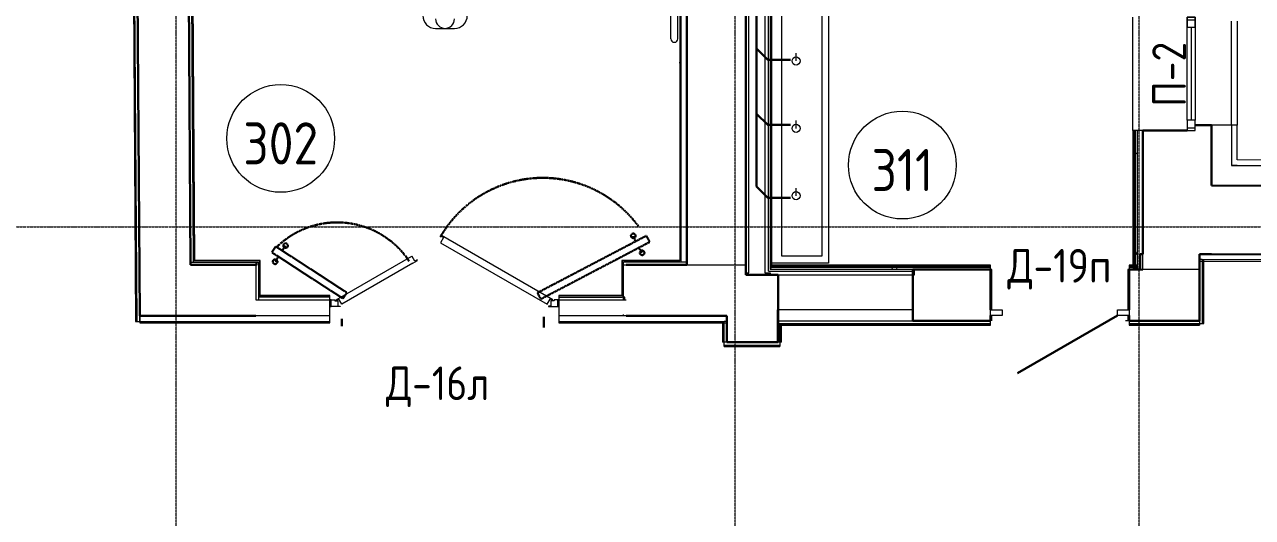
# Model space of a CAD drawing. Header units: millimetres. Extents: x -10178924 to 11692288, y -947381 to 58396.
# Drawn here: x 1875 to 10990, y -264191 to -260532 of the extents above; entities that cross this region are included whole.
import ezdxf

# ---------------------------------------------------------------- set-up
doc = ezdxf.new("R2010")
doc.units = ezdxf.units.MM
doc.linetypes.add('ADSK_Линия сетки', pattern=[25, 20, -2.5, 0, -2.5])
doc.linetypes.add('ADSK_Штриховая_ш3 п1_5', pattern=[4.5, 3, -1.5])
for name, color, linetype, lineweight in [('!К1', 32, 'Continuous', 30), ('_ Окна', 7, 'Continuous', 9), ('Аннотация', 7, 'Continuous', 18), ('Двери', 7, 'Continuous', 9), ('Марки дверей', 7, 'Continuous', 20), ('Марки окон', 7, 'Continuous', 20), ('Окна', 7, 'Continuous', 9), ('Оси', 253, 'Continuous', 9), ('Перекрытие', 7, 'Continuous', 18), ('Сантехника', 7, 'Continuous', 18), ('Стены внутренние', 7, 'Continuous', 18), ('Стены наружные', 7, 'Continuous', 18), ('Стены несущие', 7, 'Continuous', 30), ('Стены отделка', 7, 'Continuous', 30), ('Стены перегородки', 7, 'Continuous', 30), ('Стены штриховка', 7, 'Continuous', 9), ('ШТРИХОВКА', 252, 'Continuous', 15)]:
    doc.layers.add(name, color=color, linetype=linetype, lineweight=lineweight)
doc.layers.add('Линии', color=7, linetype='Continuous', lineweight=9, true_color=0x00a600)
doc.styles.add('GOST Common', font='GOST_Common.ttf', dxfattribs={"width": 0.9, "height": 350})
doc.styles.add('GOST Common_2', font='GOST_Common.ttf', dxfattribs={"width": 0.9, "height": 250})
pattern_1 = [(0, (-4e-11, -184652.27), (406.4, 101.6), [33.528, -271.272, 33.528, -271.272, -1625.6]), (0, (-4e-11, -184652.27), (406.4, 101.6), [-609.6, 33.528, -576.072, 33.528, -271.272, -711.2]), (0, (-4e-11, -184652.27), (406.4, 101.6), [-1524, 33.528, -169.672, 33.528, -474.472]), (120, (152.4, -184601.47), (-291.1882, 301.15272), [33.528, -271.272, 33.528, -271.272, -1625.6]), (120, (152.4, -184601.47), (-291.1882, 301.15272), [-609.6, 33.528, -576.072, 33.528, -271.272, -711.2]), (120, (152.4, -184601.47), (-291.1882, 301.15272), [-1524, 33.528, -169.672, 33.528, -474.472]), (240, (203.2, -184398.27), (-115.2118, -402.75272), [33.528, -271.272, 33.528, -271.272, -1625.6]), (240, (203.2, -184398.27), (-115.2118, -402.75272), [-609.6, 33.528, -576.072, 33.528, -271.272, -711.2]), (240, (203.2, -184398.27), (-115.2118, -402.75272), [-1524, 33.528, -169.672, 33.528, -474.472])]

# ---------------------------------------------------------------- blocks, each defined once
blk = doc.blocks.new('АС_Дверь_Однопольная_Алюминиевая - 1030х2200 алюм ост с мат_плёнкой Д19п-3647254-План 3-го этажа')
at = {"layer": 'Двери'}
for p, q in [((-390, -110), (-303, -110)), ((-390, -150), (-390, -110)), ((-303, -150), (-390, -150)), ((-303, -110), (-303, -150)), ((553, -110), (640, -110)), ((553, -150), (553, -110)), ((640, -150), (553, -150)), ((640, -110), (640, -150))]:
    blk.add_line(p, q, dxfattribs=at)
at = {"layer": 'Двери', "lineweight": 30}
blk.add_line((553, -150), (-188.3, -578), dxfattribs=at)
blk = doc.blocks.new('dver-dpo-230 _1_ - 1700х2300Н ост алюм EIWS30 Д-16л-3687090-План 3-го этажа')
at = {"layer": 'Двери'}
for p, q in [((-6.3, 522.6), (-28.8, 483.6)), ((-28.8, 483.6), (761.9, 27.1)), ((-21.3, 536.5), (-23.6, 532.6)), ((-23.6, 532.6), (-6.3, 522.6)), ((804, 60), (-21.3, 536.5)), ((-804, 60), (-241.1, 385)), ((-241.1, 385), (-238.8, 381.1)), ((-218.8, 346.5), (-238.8, 381.1)), ((-233.7, 332.1), (-761.9, 27.1)), ((-233.7, 332.1), (-199, 352.1)), ((-201.5, 356.5), (-218.8, 346.5)), ((-199, 352.1), (-201.5, 356.5)), ((-850, 10), (-850, 60)), ((-850, 60), (-813.8, 60)), ((-840, 60), (-850, 60)), ((-850, 60), (-850, 10)), ((-773.8, 10), (-850, 10)), ((-850, 10), (-840, 10)), ((-840, 10), (-840, 60)), ((-813.8, 60), (-813.8, 54.6)), ((-811.3, 52), (-790, 52)), ((-801.8, 56.1), (-804, 60)), ((-784.4, 66.1), (-801.8, 56.1)), ((-790, 52), (-790, 16.5)), ((-787.5, 14), (-773.8, 14)), ((-761.9, 27.1), (-784.4, 66.1)), ((-773.8, 14), (-773.8, 10)), ((761.9, 27.1), (784.4, 66.1)), ((773.8, 14), (773.8, 10)), ((787.5, 14), (773.8, 14)), ((773.8, 10), (850, 10)), ((784.4, 66.1), (801.7, 56.1)), ((790, 52), (790, 16.5)), ((811.3, 52), (790, 52)), ((801.7, 56.1), (804, 60)), ((813.8, 60), (813.8, 54.6)), ((850, 60), (813.8, 60)), ((850, 60), (840, 60)), ((840, 60), (840, 10)), ((840, 10), (850, 10)), ((850, 10), (850, 60)), ((850, 10), (850, 60))]:
    blk.add_line(p, q, dxfattribs=at)
for centre, radius, start, end in [((-811.3, 54.6), 2.52, 180, 270), ((-787.5, 16.5), 2.5, 180, 270), ((787.5, 16.5), 2.5, 270, 360), ((811.3, 54.6), 2.52, 270, 0)]:
    blk.add_arc(centre, radius, start, end, dxfattribs=at)
blk = doc.blocks.new('ADSK_Умывальник с 3 смесителемями - Умывальник-1755934-План 3-го этажа')
at = {"layer": 'Сантехника'}
for p, q in [((-1000, -420), (-1000, 0)), ((1000, 0), (1000, -420)), ((-950, -370), (-950, -75)), ((-950, -75), (950, -75)), ((950, -75), (950, -370)), ((-500, -180), (-443, -180)), ((0, -180), (57, -180)), ((500, -180), (557, -180)), ((1000, -420), (-1000, -420)), ((950, -370), (-950, -370))]:
    blk.add_line(p, q, dxfattribs=at)
for centre in [(-500, -180), (0, -180), (500, -180)]:
    blk.add_circle(centre, 30, dxfattribs=at)
blk = doc.blocks.new('окна_rehau_однопольное_фрамуга_сверху - 800х2240 _нов_ ОК-3_-4264339-План 3-го этажа')
at = {"layer": '_ Окна', "lineweight": 18}
for p, q in [((-420, 75), (-420, 135)), ((-420, 135), (-344, 135)), ((-344, 135), (-344, 75)), ((344, 135), (344, 75)), ((420, 135), (344, 135)), ((420, 75), (420, 135)), ((-344, 75), (-420, 75)), ((344, 75), (420, 75))]:
    blk.add_line(p, q, dxfattribs=at)
at = {"layer": '_ Окна'}
for p, q in [((-400, 75), (-400, 135)), ((-344, 105), (344, 105)), ((400, 75), (400, 135))]:
    blk.add_line(p, q, dxfattribs=at)
at = {"layer": 'Окна'}
for p, q in [((-420, 135), (-420, 75)), ((-344, 135), (-420, 135)), ((-344, 135), (344, 135)), ((420, 135), (344, 135)), ((420, 75), (420, 135)), ((-420, 75), (-344, 75)), ((344, 75), (-344, 75)), ((344, 75), (420, 75))]:
    blk.add_line(p, q, dxfattribs=at)
blk = doc.blocks.new('3 этаж')
at = {"layer": 'Стены внутренние', "lineweight": 9}
h = blk.add_hatch(dxfattribs=at)
h.set_pattern_fill('FP_5', color=256, style=0, pattern_type=2)
h.set_pattern_definition(pattern_1)
h.paths.add_polyline_path([(10120, -172009), (10135, -172009), (10135, -170992.3), (10120, -170992.3), (10120, -171998.5)])
h.paths.add_polyline_path([(10135, -170151.3), (10135, -165260.3), (10120, -165260.3), (10120, -170151.3)])
h = blk.add_hatch(dxfattribs=at)
h.set_pattern_fill('FP_5', color=256, style=0, pattern_type=2)
h.set_pattern_definition(pattern_1)
h.paths.add_polyline_path([(8468.6, -172024), (9045, -172024), (9045, -172009), (7410, -172009), (7410, -172024), (8016.1, -172024)])
h.paths.add_polyline_path([(10135, -172024), (10135, -172009), (10075, -172009), (10075, -172024), (10129, -172024)])
at = {"layer": 'Линии', "color": 7}
for p, q in [((6671.4, -170310.2), (6671.4, -166338.8)), ((6725, -170310.2), (6725, -166338.8)), ((4926.4, -170233.9), (5066.4, -170233.9)), ((4956.4, -170233.9), (5066.4, -170233.9))]:
    blk.add_line(p, q, dxfattribs=at)
at = {"layer": 'Линии', "color": 7, "linetype": 'ADSK_Штриховая_ш3 п1_5', "lineweight": 30}
for p, q in [((5682.4, -172196.2), (6490.6, -171772.8)), ((6409.6, -171815.8), (6393.4, -171773.9)), ((6490.6, -171772.8), (6515.8, -171819.4)), ((3739, -171851.8), (3710.1, -171896.2)), ((3710.1, -171896.2), (4238.5, -172239.4)), ((4268, -172195.3), (3739, -171851.8)), ((3788, -171883.6), (3812.5, -171845.9)), ((6515.8, -171819.4), (5707, -172243.2)), ((6434, -171862.3), (6459.3, -171899.6)), ((3759.1, -171928), (3734.6, -171965.8)), ((4238.5, -172239.4), (4268, -172195.3)), ((5707, -172243.2), (5682.4, -172196.2)), ((4229.9, -172388.5), (4229.9, -172444)), ((5729.9, -172374), (5729.9, -172454))]:
    blk.add_line(p, q, dxfattribs=at)
at = {"layer": 'Линии', "color": 7}
for centre in [(3776.3, -171050.4), (8390.8, -171248.3)]:
    blk.add_circle(centre, 400, dxfattribs=at)
at = {"layer": 'Линии', "color": 7, "linetype": 'ADSK_Штриховая_ш3 п1_5', "lineweight": 30}
for centre in [(6393.4, -171773.9), (3812.5, -171845.9), (6459.3, -171899.6), (3734.6, -171965.8)]:
    blk.add_circle(centre, 17, dxfattribs=at)
at = {"layer": 'Линии', "color": 7}
for centre, radius, start, end in [((4926.4, -170138.9), 95, 180, 270), ((4996.1, -170163.5), 70.3, 180, 0), ((5066.4, -170138.9), 95, 270, 0), ((6698.2, -170310.2), 26.8, 180, 0)]:
    blk.add_arc(centre, radius, start, end, dxfattribs=at)
at = {"layer": 'Линии', "color": 7, "linetype": 'ADSK_Штриховая_ш3 п1_5', "lineweight": 30}
for centre, radius, start, end in [((5722, -172223.1), 880, 36.2661, 149.85694), ((4194.9, -172314.6), 640.9, 33.38099, 133.81653)]:
    blk.add_arc(centre, radius, start, end, dxfattribs=at)
at = {"layer": 'Оси', "linetype": 'ADSK_Линия сетки'}
for p, q in [((2999.6, -188334.9), (2999.6, -141295.9)), ((7149.6, -188334.9), (7149.6, -163554.3)), ((10149.6, -188334.9), (10149.6, -163554.3)), ((-10559.1, -171707.3), (56004.9, -171707.3))]:
    blk.add_line(p, q, dxfattribs=at)
at = {"layer": 'Перекрытие'}
for p, q in [((3095.3, -170124.3), (3105.2, -171666.4)), ((10685, -171910), (10596.6, -171909.8)), ((9055, -172024), (9045, -172024)), ((9055, -172324), (9055, -172024)), ((10065, -172024), (10065, -172324)), ((10075, -172024), (10065, -172024)), ((9055, -172404), (9055, -172364)), ((10075, -172404), (10048.4, -172404)), ((10065, -172364), (10065, -172404))]:
    blk.add_line(p, q, dxfattribs=at)
at = {"layer": 'Стены внутренние'}
blk.add_line((10102, -170991.3), (10102, -170151.3), dxfattribs=at)
at = {"layer": 'Стены наружные'}
for p, q in [((10835, -170951.3), (10835, -170181.3)), ((10875, -170181.3), (10875, -170951.3)), ((6738, -170492.6), (6738, -170484.2))]:
    blk.add_line(p, q, dxfattribs=at)
at = {"layer": 'Стены несущие'}
for p, q in [((2679.4, -164622.1), (2729.7, -172368.5)), ((3107.3, -171988.5), (3059.4, -164619.7)), ((7230, -172064), (7230, -164629.7)), ((6790, -168057.2), (6790, -171988.5)), ((10175, -171908.7), (10175, -170991.3)), ((10505, -170991.3), (10175, -170991.3)), ((10685, -170951.3), (10565, -170951.3)), ((10685, -171400.1), (10685, -170951.3)), ((13664.6, -171407.9), (10685, -171400.1)), ((3591.2, -171988.5), (3107.3, -171988.5)), ((6790, -171988.5), (6339.6, -171988.5)), ((10156.6, -171908.7), (10156.6, -172024)), ((10175, -171908.7), (10156.6, -171908.7)), ((10596.6, -171908.7), (10685, -171908.7)), ((10596.6, -172404), (10596.6, -171908.7)), ((10685, -171908.7), (10685, -171910.1)), ((10685, -171910.1), (13618.2, -171917.8)), ((13618.2, -171917.8), (10685, -171910.1)), ((7468.5, -172064), (7230, -172064)), ((7468.5, -172564), (7468.5, -172064)), ((8468.6, -172024), (9045, -172024)), ((8468.6, -172024), (8468.6, -172404)), ((9045, -172324), (9045, -172024)), ((10075, -172024), (10075, -172324)), ((10156.6, -172024), (10075, -172024)), ((2729.7, -172368.5), (3591.2, -172368.5)), ((6339.6, -172368.5), (7088.5, -172368.5)), ((7088.5, -172368.5), (7088.5, -172564)), ((9045, -172404), (8468.6, -172404)), ((9045, -172404), (9045, -172364)), ((10075, -172364), (10075, -172404)), ((10596.6, -172404), (10075, -172404)), ((7088.5, -172564), (7468.5, -172564))]:
    blk.add_line(p, q, dxfattribs=at)
at = {"layer": 'Стены отделка', "lineweight": 9}
for p, q in [((2730, -172408.5), (2679.4, -164622.1)), ((3059.7, -164669.7), (3107.3, -171968.5)), ((3079.7, -164669.7), (3127.3, -171968.5)), ((3139.2, -171956.5), (3091.8, -164681.7)), ((2656.9, -166084.3), (2698, -172408.7)), ((2710, -172408.6), (2668.9, -166084.3)), ((6738, -168057.2), (6738, -170484.2)), ((6750, -171968.5), (6750, -168781.3)), ((7250, -172049), (7250, -169917.2)), ((7370, -169927.2), (7370, -172049)), ((7410, -169927.2), (7410, -172024)), ((7422, -172009), (7422, -169942.2)), ((6738, -170484.2), (6750, -170484.2)), ((6750, -170492.6), (6738, -170492.6)), ((6738, -170492.6), (6738, -171956.5)), ((10102, -170991.3), (10102, -172009)), ((10175, -170991.3), (10102, -170991.3)), ((10135, -170991.3), (10135, -170992.3)), ((10875, -170951.3), (10685, -170951.3)), ((10835, -170951.3), (10835, -171250.5)), ((10875, -171210.6), (10875, -170951.3)), ((10685, -171250.1), (10685.4, -171250.1)), ((10685.4, -171250.1), (10685, -171400.1)), ((10835, -171250.5), (10875, -171250.5)), ((10875, -171250.6), (10835, -171250.5)), ((13665.1, -171217.9), (10875, -171210.6)), ((3107.3, -171968.5), (3127.3, -171968.4)), ((3107.3, -171968.5), (3107.3, -171988.5)), ((3107.3, -171968.5), (3612.3, -171968.5)), ((3622.3, -171956.5), (3139.2, -171956.5)), ((3591.2, -171988.5), (3602.3, -171988.5)), ((3592.3, -171968.5), (3592.3, -172248.5)), ((3602.3, -171988.5), (3602.3, -171968.5)), ((3612.3, -171968.5), (3612.3, -172248.5)), ((3624.3, -172216.5), (3624.3, -171958.5)), ((6308, -171958.5), (6308, -172216.5)), ((6738, -171956.5), (6310, -171956.5)), ((6790, -171968.5), (6320, -171968.5)), ((6320, -172248.5), (6320, -171968.5)), ((6320, -171988.5), (6339.6, -171988.5)), ((9045, -171991), (7410, -171991)), ((9045, -172024), (9045, -171991)), ((10135, -171991), (10075, -171991)), ((10075, -171991), (10075, -172024)), ((10175, -172024.9), (10175, -171908.7)), ((10596.7, -171909.8), (10596.5, -171949.8)), ((15438, -171962.6), (10596.5, -171949.8)), ((10616.6, -171949.7), (10596.6, -171949.7)), ((10596.6, -171961.8), (15426, -171974.5)), ((10685, -171910.1), (10596.7, -171909.8)), ((10616.6, -171949.7), (10616.6, -172424)), ((10628.6, -172424), (10628.6, -171949.9)), ((7230, -172049), (7250, -172049)), ((7370, -172049), (7410, -172049)), ((7410, -172009), (7422, -172009)), ((8468.6, -172024), (7410, -172024)), ((7410, -172049), (7410, -172064)), ((7468.5, -172064), (8481.1, -172064)), ((8481.1, -172064), (8481.1, -172024)), ((10102, -172009), (10135, -172009)), ((10135, -172009), (10135, -172024.9)), ((10135, -172024.9), (10175, -172024.9)), ((3612.3, -172227.5), (3624.3, -172227.5)), ((3624.3, -172228.5), (3612.3, -172228.5)), ((4141.2, -172216.5), (3624.3, -172216.5)), ((3624.3, -172227.5), (3624.3, -172228.5)), ((4141.2, -172248.5), (4141.2, -172216.5)), ((5841.2, -172216.5), (5841.2, -172248.5)), ((6308, -172216.5), (5841.2, -172216.5)), ((6330, -172228.5), (6310, -172228.5)), ((6330, -172248.5), (6330, -172228.5)), ((2698, -172408.7), (2730, -172408.5)), ((2730, -172368.5), (2730, -172420.5)), ((2730, -172420.5), (4141.2, -172420.5)), ((4141.2, -172420.5), (4141.2, -172368.5)), ((5841.2, -172368.5), (5841.2, -172420.5)), ((5841.2, -172420.5), (7088.5, -172420.5)), ((6339.6, -172368.5), (6320, -172368.5)), ((7056.5, -172408.5), (7056.5, -172564)), ((7088.5, -172408.5), (7068.5, -172408.5)), ((7068.5, -172596), (7068.5, -172408.5)), ((7461.1, -172404), (7461.1, -172564)), ((7461.1, -172424), (7468.5, -172424)), ((7468.5, -172436), (9045, -172436)), ((7481.1, -172424), (7481.1, -172596)), ((7493.1, -172564), (7493.1, -172424)), ((9045, -172436), (9045, -172404)), ((10075, -172404), (10075, -172436)), ((10075, -172436), (10596.6, -172436)), ((10596.6, -172404), (10596.6, -172436)), ((10596.6, -172424), (10628.6, -172424)), ((7493.1, -172564), (7056.5, -172564)), ((7068.5, -172584), (7481.1, -172584)), ((7068.5, -172596), (7481.1, -172596))]:
    blk.add_line(p, q, dxfattribs=at)
at = {"layer": 'Стены перегородки', "lineweight": 18}
for p, q in [((3591.2, -172248.5), (4141.2, -172248.5)), ((4141.2, -172368.5), (4141.2, -172248.5)), ((5841.2, -172248.5), (5841.2, -172368.5)), ((5841.2, -172248.5), (6340, -172248.5)), ((6320, -172368.5), (6320, -172358.5)), ((7461.1, -172324), (7461.1, -172404)), ((8468.6, -172324), (7461.1, -172324)), ((4141.2, -172368.5), (3591.2, -172368.5)), ((6320, -172368.5), (5841.2, -172368.5)), ((7461.1, -172404), (8468.6, -172404))]:
    blk.add_line(p, q, dxfattribs=at)
at = {"layer": 'Стены штриховка'}
for p, q in [((3137.2, -171956.5), (3089.8, -164679.7)), ((2658.9, -166084.3), (2700, -172408.7)), ((6740, -168057.2), (6740, -170484.2)), ((7397, -172037), (7397, -169914.2)), ((7416, -172009), (7416, -169942.2)), ((6740, -170492.6), (6740, -171958.5)), ((10111, -170991.3), (10111, -172009)), ((10120, -170991.3), (10120, -172009)), ((10135, -170992.3), (10135, -172009)), ((10875, -171250.6), (13651, -171257.9)), ((3137.2, -171956.5), (3127.2, -171956.5)), ((3624.3, -171958.5), (3127.2, -171958.5)), ((3622.3, -172227.5), (3622.3, -171956.5)), ((3624.3, -171956.5), (3622.3, -171956.5)), ((3624.3, -171958.5), (3624.3, -171956.5)), ((6310, -171956.5), (6308, -171956.5)), ((6308, -171956.5), (6308, -171958.5)), ((6740, -171958.5), (6308, -171958.5)), ((6310, -171956.5), (6310, -172218.5)), ((6790, -171988.5), (7230, -171988.5)), ((10596.6, -171959.8), (15428, -171972.5)), ((10626.6, -172424), (10626.6, -171949.9)), ((7397, -172037), (8481.1, -172037)), ((9045, -172000), (7410, -172000)), ((9045, -172009), (7422, -172009)), ((10135, -172000), (10075, -172000)), ((10102, -172009), (10075, -172009)), ((10596.6, -172024), (10156.6, -172024)), ((4141.2, -172218.5), (3624.3, -172218.5)), ((3624.3, -172218.5), (3624.3, -172227.5)), ((4141.2, -172228.5), (3624.3, -172228.5)), ((6310, -172218.5), (5841.2, -172218.5)), ((5841.2, -172228.5), (6310, -172228.5)), ((2730, -172408.5), (4141.2, -172408.5)), ((2730, -172418.5), (4141.2, -172418.5)), ((5841.2, -172408.5), (7068.5, -172408.5)), ((5841.2, -172418.5), (7088.5, -172418.5)), ((7058.5, -172408.5), (7058.5, -172564)), ((7468.5, -172424), (9045, -172424)), ((7468.5, -172434), (9045, -172434)), ((7491.1, -172564), (7491.1, -172424)), ((10075, -172424), (10596.6, -172424)), ((10075, -172434), (10596.6, -172434)), ((7068.5, -172594), (7481.1, -172594))]:
    blk.add_line(p, q, dxfattribs=at)
at = {"layer": 'Двери'}
for name, p in [('dver-dpo-230 _1_ - 1700х2300Н ост алюм EIWS30 Д-16л-3687090-План 3-го этажа', (4991.2, -172308.5)), ('АС_Дверь_Однопольная_Алюминиевая - 1030х2200 алюм ост с мат_плёнкой Д19п-3647254-План 3-го этажа', (9435, -172214))]:
    blk.add_blockref(name, p, dxfattribs=at)
at = {"layer": 'Окна', "rotation": 270}
blk.add_blockref('окна_rehau_однопольное_фрамуга_сверху - 800х2240 _нов_ ОК-3_-4264339-План 3-го этажа', (10430, -170571.3), dxfattribs=at)
at = {"layer": 'Сантехника', "rotation": 90}
blk.add_blockref('ADSK_Умывальник с 3 смесителемями - Умывальник-1755934-План 3-го этажа', (7422, -170975.6), dxfattribs=at)
at = {"layer": 'Аннотация', "lineweight": 9, "char_height": 312.5, "width": 520.211, "attachment_point": 5, "line_spacing_factor": 1.022766, "style": 'GOST Common'}
for s, insert in [('302', (3776.3, -171087.3)), ('311', (8390.8, -171285.2))]:
    blk.add_mtext(s, dxfattribs=dict(at, insert=insert))
at = {"layer": 'Марки дверей', "lineweight": 9, "char_height": 250, "width": 803.7, "attachment_point": 5, "line_spacing_factor": 1.022766, "style": 'GOST Common_2'}
for s, insert in [('\\pxqc,t1.8,3.6,5.4,7.2,9,10.8,12.6,14.4,16.2,18,19.8,21.6,23.4,25.2,27,28.8,30.6,32.4,34.2,36,37.8,39.6,41.4,43.2,45,46.8,48.6,50.4,52.2,54,55.8,57.6;{Д-19п}', (9556.4, -172021.5)), ('\\pxqc,t1.8,3.6,5.4,7.2,9,10.8,12.6,14.4,16.2,18,19.8,21.6,23.4,25.2,27,28.8,30.6,32.4,34.2,36,37.8,39.6,41.4,43.2,45,46.8,48.6,50.4,52.2,54,55.8,57.6;{Д-16л}', (4941.1, -172893.7))]:
    blk.add_mtext(s, dxfattribs=dict(at, insert=insert))
at = {"layer": 'Марки окон', "lineweight": 9, "insert": (10371.1, -170574.4), "char_height": 250, "width": 505.8, "attachment_point": 5, "rotation": 90, "line_spacing_factor": 1.022766, "style": 'GOST Common_2'}
blk.add_mtext('\\pxqc,t1.8,3.6,5.4,7.2,9,10.8,12.6,14.4,16.2,18,19.8,21.6,23.4,25.2,27,28.8,30.6,32.4,34.2,36,37.8,39.6,41.4,43.2,45,46.8,48.6,50.4,52.2,54,55.8,57.6;{П-2}', dxfattribs=at)

msp = doc.modelspace()

# ---------------------------------------------------------------- linework, layer by layer
at = {"layer": '!К1'}
for points in [[(7307.7, -260174), (7307.7, -261733.6)], [(7307.7, -260710), (7391.3, -260793.6), (7559.5, -260793.6)], [(7307.7, -261193.4), (7391.3, -261277), (7559.5, -261277)], [(7307.7, -261733.6), (7391.3, -261817.2), (7559.5, -261817.2)]]:
    msp.add_lwpolyline(points, dxfattribs=at)

# ---------------------------------------------------------------- block references
at = {"layer": 'ШТРИХОВКА'}
msp.add_blockref('3 этаж', (0, -90326.7), dxfattribs=at)

doc.saveas('drawing.dxf')
